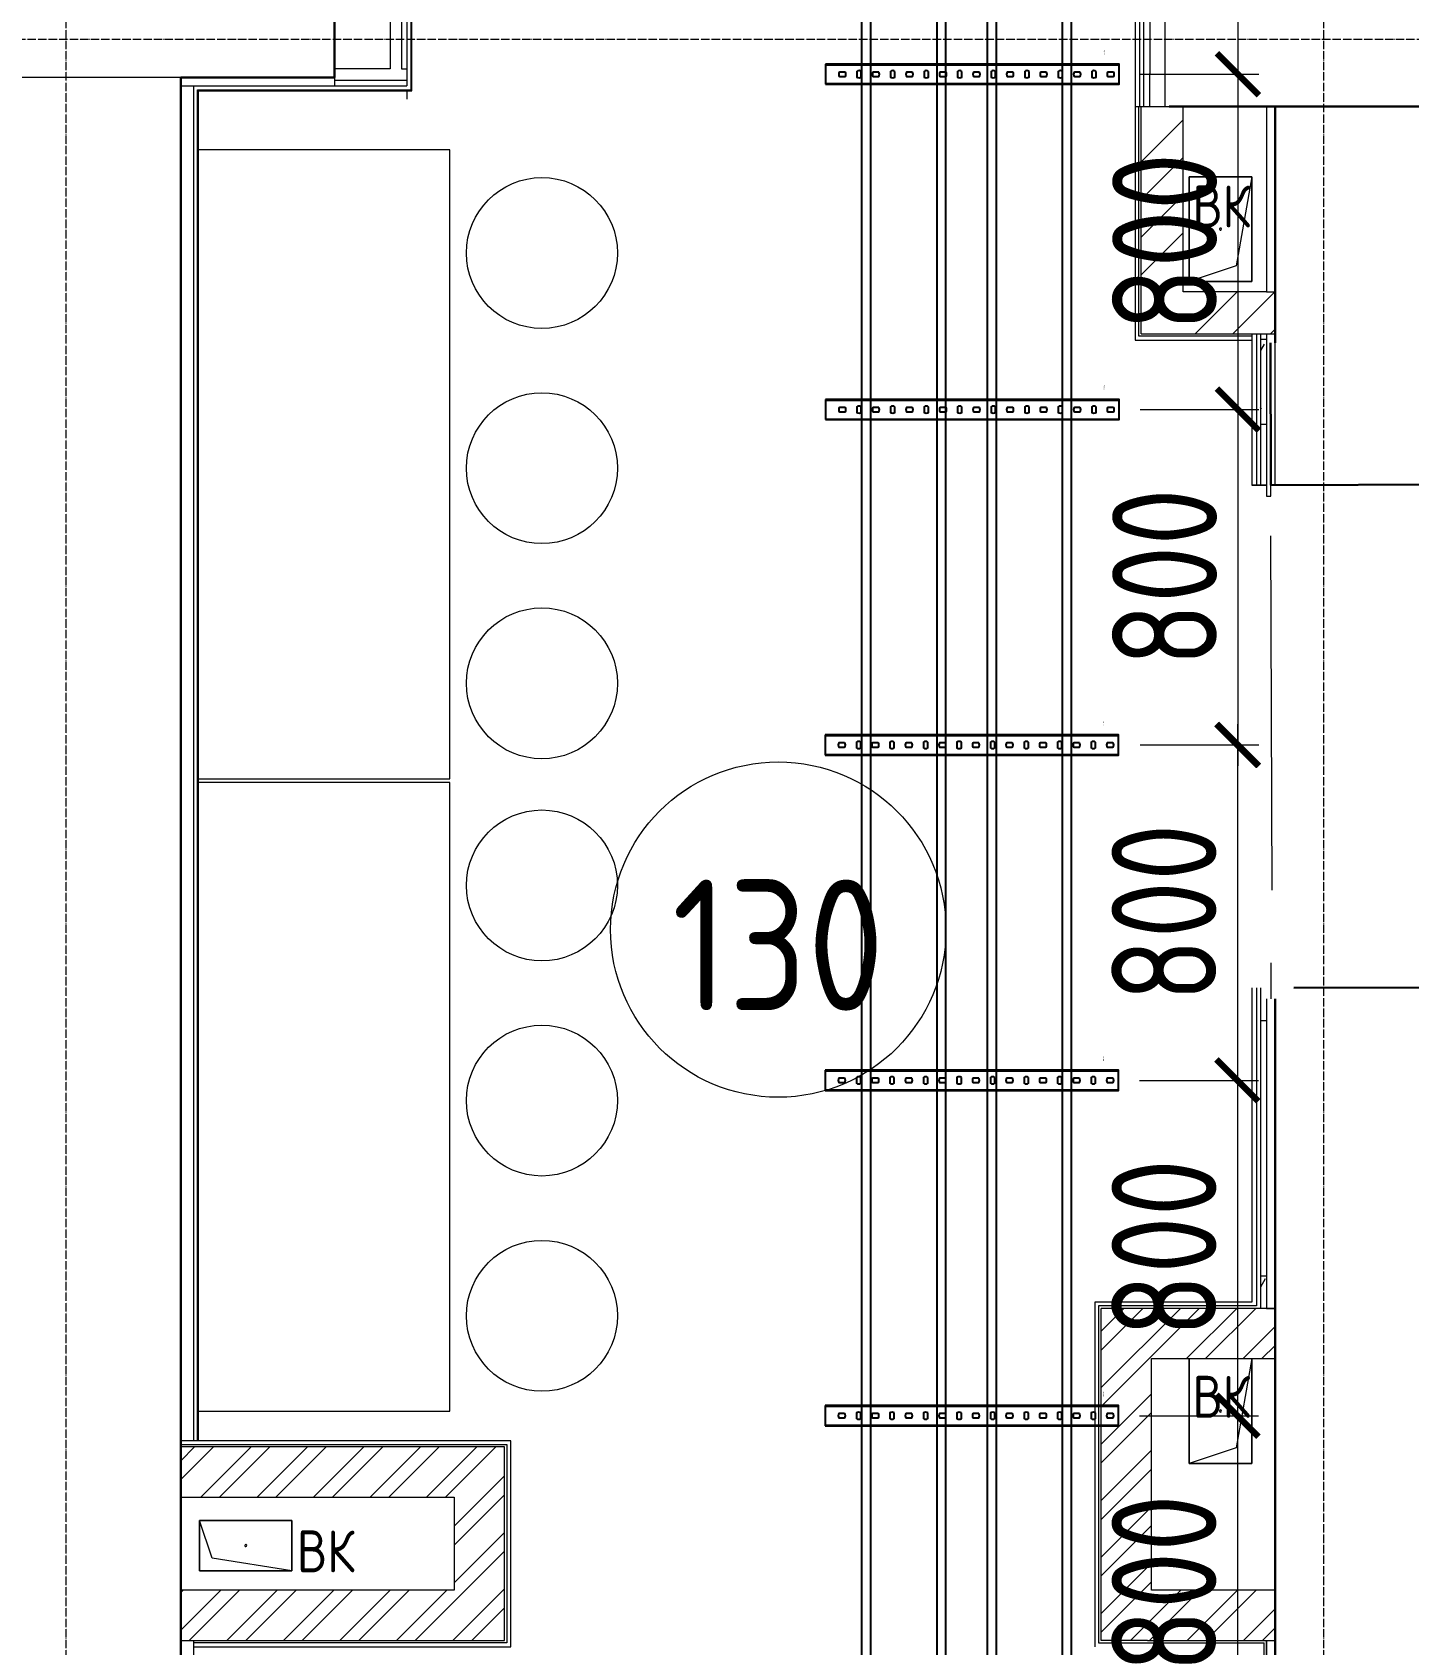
# Model space of a CAD drawing. Header units: millimetres. Extents: x -42533 to 645315, y 3457 to 82611.
# Drawn here: x 72518 to 75801, y 48890 to 52737 of the extents above; entities that cross this region are included whole.
import ezdxf
from ezdxf.enums import TextEntityAlignment as Align

# ---------------------------------------------------------------- set-up
doc = ezdxf.new("R2018")
doc.units = ezdxf.units.MM
doc.linetypes.add('ADSK_Линия сетки', pattern=[25, 20, -2.5, 0, -2.5])
for name, color, linetype in [('00_00_потолок_Панели из стали', 7, 'Continuous'), ('ЭОМ_Лотки авар.', 1, 'Continuous'), ('ЭОМ_Лотки рабочие', 5, 'Continuous')]:
    doc.layers.add(name, color=color, linetype=linetype)
for name, color, linetype, lineweight in [('Аннотация', 7, 'Continuous', 18), ('Обобщенные модели', 7, 'Continuous', 18), ('Оборудование', 7, 'Continuous', 18), ('Оси', 253, 'Continuous', 9), ('Перекрытие', 7, 'Continuous', 18), ('Стены внутренние', 7, 'Continuous', 18), ('Стены несущие', 7, 'Continuous', 30), ('Стены отделка', 7, 'Continuous', 30), ('Стены штриховка', 7, 'Continuous', 9), ('ШТРИХОВКА', 252, 'Continuous', 15)]:
    doc.layers.add(name, color=color, linetype=linetype, lineweight=lineweight)
doc.layers.add('Линии', color=7, linetype='Continuous', lineweight=9, true_color=0x00a600)
doc.styles.add('GOST Common', font='GOST_Common.ttf', dxfattribs={"width": 0.9, "height": 350})
doc.styles.add('GOST Common_5', font='GOST_Common.ttf', dxfattribs={"width": 0.9, "height": 200})
doc.styles.get("Standard").update_dxf_attribs({"font": 'arial.ttf'})
doc.styles.add('М2', font='isocpeur.ttf', dxfattribs={"width": 0.8})
doc.dimstyles.new('М2-100', dxfattribs={"dimtxt": 250, "dimasz": 100, "dimexe": 50, "dimexo": 50, "dimgap": 50, "dimtad": 1, "dimdec": 0, "dimzin": 1, "dimtxsty": 'М2', "dimblk": 'ARCHTICK', "dimcen": 2.5, "dimdle": 50, "dimclre": 256, "dimclrt": 256, "dimadec": 0, "dimazin": 0, "dimtfac": 1, "dimtdec": 0, "dimtix": 1, "dimtmove": 1, "dimatfit": 3, "dimldrblk": 'NONE', "dimfxl": 1, "dimtolj": 1, "dimlwd": 9, "dimlwe": 9, "dimarcsym": 1})
pattern_1 = [(45, (-31496.66, 188.9), (-67.35192, 67.35192), []), (45, (-31451.76, 188.9), (-67.35192, 67.35192), [])]
pattern_2 = [(0, (557.2, 188.9), (406.4, 101.6), [33.528, -271.272, 33.528, -271.272, -1625.6]), (0, (557.2, 188.9), (406.4, 101.6), [-609.6, 33.528, -576.072, 33.528, -271.272, -711.2]), (0, (557.2, 188.9), (406.4, 101.6), [-1524, 33.528, -169.672, 33.528, -474.472]), (120, (709.6, 239.7), (-291.18818, 301.15272), [33.528, -271.272, 33.528, -271.272, -1625.6]), (120, (709.6, 239.7), (-291.18818, 301.15272), [-609.6, 33.528, -576.072, 33.528, -271.272, -711.2]), (120, (709.6, 239.7), (-291.18818, 301.15272), [-1524, 33.528, -169.672, 33.528, -474.472]), (240, (760.4, 442.9), (-115.21182, -402.75272), [33.528, -271.272, 33.528, -271.272, -1625.6]), (240, (760.4, 442.9), (-115.21182, -402.75272), [-609.6, 33.528, -576.072, 33.528, -271.272, -711.2]), (240, (760.4, 442.9), (-115.21182, -402.75272), [-1524, 33.528, -169.672, 33.528, -474.472])]

# ---------------------------------------------------------------- blocks, each defined once
blk = doc.blocks.new('ТХ пищеблок....')
at = {"layer": 'Оборудование', "color": 8}
for p, q in [((0, 6803.5), (0, 5303.5)), ((600, 6803.5), (0, 6803.5)), ((600, 5303.5), (600, 6803.5)), ((0, 5303.5), (600, 5303.5)), ((0, 5294.6), (0, 3794.6)), ((600, 5294.6), (0, 5294.6)), ((600, 3794.6), (600, 5294.6)), ((0, 3794.6), (600, 3794.6))]:
    blk.add_line(p, q, dxfattribs=at)
for centre in [(819.7, 6557.7), (819.7, 6044.3), (819.7, 5531), (819.7, 5048.8), (819.7, 4535.4), (819.7, 4022)]:
    blk.add_circle(centre, 180, dxfattribs=at)
blk = doc.blocks.new('1 этаж')
at = {"layer": 'Стены внутренние', "lineweight": 9}
h = blk.add_hatch(dxfattribs=at)
h.set_pattern_fill('FP_12', color=8, style=0, pattern_type=2)
h.set_pattern_definition([(0, (540.38, 188.9), (406.4, 101.6), [33.528, -271.272, 33.528, -271.272, -1625.6]), (0, (540.38, 188.9), (406.4, 101.6), [-609.6, 33.528, -576.072, 33.528, -271.272, -711.2]), (0, (540.38, 188.9), (406.4, 101.6), [-1524, 33.528, -169.672, 33.528, -474.472]), (120, (692.78, 239.7), (-291.18818, 301.15272), [33.528, -271.272, 33.528, -271.272, -1625.6]), (120, (692.78, 239.7), (-291.18818, 301.15272), [-609.6, 33.528, -576.072, 33.528, -271.272, -711.2]), (120, (692.78, 239.7), (-291.18818, 301.15272), [-1524, 33.528, -169.672, 33.528, -474.472]), (240, (743.58, 442.9), (-115.21182, -402.75272), [33.528, -271.272, 33.528, -271.272, -1625.6]), (240, (743.58, 442.9), (-115.21182, -402.75272), [-609.6, 33.528, -576.072, 33.528, -271.272, -711.2]), (240, (743.58, 442.9), (-115.21182, -402.75272), [-1524, 33.528, -169.672, 33.528, -474.472])])
h.paths.add_polyline_path([(48991.265, 20255.46), (48991.265, 22016.407), (48976.265, 22016.407), (48976.265, 20255.46)])
h.paths.add_polyline_path([(48976.265, 23216.407), (48991.265, 23216.407), (48991.265, 25818.902), (48976.265, 25818.902), (48976.265, 23231.407)])
h = blk.add_hatch(dxfattribs=at)
h.set_pattern_fill('FP_12', color=8, style=0, pattern_type=2)
h.set_pattern_definition(pattern_2)
h.paths.add_polyline_path([(49255.269, 17325.823), (49270.269, 17325.823), (49270.269, 18170.239), (49255.269, 18170.239), (49255.269, 17360.149)])
h.paths.add_polyline_path([(49255.269, 19370.239), (49270.269, 19370.611), (49270.269, 19743.052), (49255.269, 19743.052), (49255.269, 19370.611)])
h = blk.add_hatch(dxfattribs=at)
h.set_pattern_fill('FP_12', color=8, style=0, pattern_type=2)
h.set_pattern_definition(pattern_2)
h.paths.add_polyline_path([(46725.389, 13028.573), (46725.389, 16678.823), (46710.389, 16678.823), (46710.389, 13028.573)])
at = {"layer": 'Стены штриховка'}
h = blk.add_hatch(dxfattribs=at)
h.set_pattern_fill('ANSI34', color=8, scale=20)
h.set_pattern_definition([(45, (-31496.66, 188.9), (-269.4077, 269.4077), []), (45, (-31406.86, 188.9), (-269.4077, 269.4077), []), (45, (-31317.06, 188.9), (-269.4077, 269.4077), []), (45, (-31227.26, 188.9), (-269.4077, 269.4077), [])])
h.paths.add_polyline_path([(49071.265, 20272.96), (48971.265, 20272.96), (48971.265, 19731.052), (49290.269, 19731.052), (49290.269, 19831.052), (49270.269, 19831.052), (49071.265, 19831.052)])
h = blk.add_hatch(dxfattribs=at)
h.set_pattern_fill('ANSI32', color=8, scale=10)
h.set_pattern_definition(pattern_1)
h.paths.add_polyline_path([(49290.269, 17405.823), (49270.269, 17405.823), (48875.269, 17405.823), (48875.269, 17184.69), (48976.402, 17285.823), (49290.269, 17285.823)])
h.paths.add_polyline_path([(48995.269, 17285.823), (48976.402, 17285.823), (48875.269, 17184.69), (48875.269, 16613.573), (48986.269, 16613.573), (49290.269, 16613.573), (49290.269, 16733.573), (48995.269, 16733.573)])
h = blk.add_hatch(dxfattribs=at)
h.set_pattern_fill('ANSI32', color=8, scale=10)
h.set_pattern_definition(pattern_1)
h.paths.add_polyline_path([(47452.201, 17075.073), (46680.389, 17075.073), (46680.389, 16955.073), (47332.201, 16955.073), (47332.201, 16733.573), (46680.389, 16733.573), (46680.389, 16613.573), (47452.201, 16613.573)])
h.paths.add_polyline_path([(49157.769, 17160.823, -1), (49162.769, 17160.823, -1)])
h.paths.add_polyline_path([(49159.019, 17162.988, -0.49314543), (49162.684, 17161.47, -0.66817864), (49159.019, 17158.658, -0.57735027)], flags=17)
at = {"layer": 'Линии', "color": 8}
blk.add_circle((48105.364, 18309.469), 400, dxfattribs=at)
at = {"layer": 'Обобщенные модели', "color": 8}
for p, q in [((49085.269, 19855.823), (49085.269, 20105.823)), ((49085.269, 20105.823), (49235.269, 20105.823)), ((49235.269, 20105.823), (49085.269, 20105.823)), ((49085.269, 20105.823), (49085.269, 19855.823)), ((49235.269, 20105.823), (49197.769, 19893.323)), ((49235.269, 20105.823), (49235.269, 19855.823)), ((49235.269, 19855.823), (49235.269, 20105.823)), ((49197.769, 19893.323), (49085.269, 19855.823)), ((49235.269, 19855.823), (49085.269, 19855.823)), ((49085.269, 19855.823), (49235.269, 19855.823)), ((49085.269, 17035.823), (49085.269, 17285.823)), ((49085.269, 17285.823), (49085.269, 17035.823)), ((49235.269, 17285.823), (49197.769, 17073.323)), ((49235.269, 17285.823), (49235.269, 17035.823)), ((49235.269, 17035.823), (49235.269, 17285.823)), ((49197.769, 17073.323), (49085.269, 17035.823)), ((49235.269, 17035.823), (49085.269, 17035.823)), ((49085.269, 17035.823), (49235.269, 17035.823)), ((46725.389, 16899.823), (46945.389, 16899.823)), ((46725.389, 16779.823), (46725.389, 16899.823)), ((46755.389, 16809.823), (46725.389, 16899.823)), ((46725.389, 16899.823), (46725.389, 16779.823)), ((46945.389, 16899.823), (46725.389, 16899.823)), ((46945.389, 16899.823), (46945.389, 16779.823)), ((46945.389, 16779.823), (46945.389, 16899.823)), ((46945.389, 16779.823), (46725.389, 16779.823)), ((46725.389, 16779.823), (46945.389, 16779.823)), ((46945.389, 16779.823), (46755.389, 16809.823))]:
    blk.add_line(p, q, dxfattribs=at)
for centre, start, end in [((49160.269, 19980.823), 0, 180), ((49160.269, 19980.823), 120, 180), ((49160.269, 19980.823), 180, 0), ((49160.269, 19980.823), 240, 345), ((49160.269, 19980.823), 15, 90), ((49160.269, 17160.823), 0, 180), ((49160.269, 17160.823), 120, 180), ((49160.269, 17160.823), 180, 0), ((49160.269, 17160.823), 240, 345), ((49160.269, 17160.823), 15, 90), ((46835.389, 16839.823), 90, 270), ((46835.389, 16839.823), 150, 255), ((46835.389, 16839.823), 270, 90), ((46835.389, 16839.823), 30, 90), ((46835.389, 16839.823), 285, 0)]:
    blk.add_arc(centre, 2.5, start, end, dxfattribs=at)
at = {"layer": 'Оси', "color": 8, "linetype": 'ADSK_Линия сетки'}
for p, q in [((46406.766, -4162.595), (46406.766, 44411.9)), ((49406.766, -4162.595), (49406.766, 44411.9)), ((-9557.528, 20433.902), (56672.201, 20433.902))]:
    blk.add_line(p, q, dxfattribs=at)
at = {"layer": 'Перекрытие', "color": 8}
for p, q in [((47219.701, 20310.827), (47219.701, 20291.124)), ((48956.265, 20272.96), (49037.937, 20272.96)), ((49270.269, 19370.209), (49235.269, 19370.102)), ((49283.669, 18403.547), (49280.59, 19248.996)), ((49281.212, 18143.884), (49280.657, 18229.922))]:
    blk.add_line(p, q, dxfattribs=at)
at = {"layer": 'Стены внутренние', "color": 8}
blk.add_line((46680.389, 20342.827), (46300.389, 20342.827), dxfattribs=at)
at = {"layer": 'Стены несущие', "color": 8}
for p, q in [((47047.41, 20342.827), (47047.41, 20852.827)), ((46680.389, 20342.827), (47047.41, 20342.827)), ((46680.389, 12888.573), (46680.389, 20342.827)), ((49037.937, 20272.96), (51882.201, 20272.96)), ((49290.269, 19831.052), (49290.269, 20270.532)), ((49290.269, 20270.532), (49290.269, 19709.151)), ((49279.13, 19709.117), (49280.163, 19370.239)), ((49280.163, 19370.239), (49720.16, 19371.579)), ((49723.816, 18171.585), (49335.269, 18170.401)), ((49290.269, 16052.294), (49290.269, 18143.884))]:
    blk.add_line(p, q, dxfattribs=at)
at = {"layer": 'Стены отделка', "color": 8, "lineweight": 9}
for p, q in [((48956.265, 22001.407), (48956.265, 20272.96)), ((49028.085, 20272.96), (49028.085, 21996.629)), ((47219.701, 20872.827), (47219.701, 20322.827)), ((47231.701, 20312.827), (47231.701, 20882.827)), ((47179.701, 20828.902), (47179.701, 20362.827)), ((47179.701, 20362.827), (47047.41, 20362.827)), ((46680.389, 20322.827), (47219.701, 20322.827)), ((46710.389, 20322.827), (46710.389, 17090.073)), ((47047.41, 20342.827), (47047.41, 20322.827)), ((48991.265, 20272.96), (48991.265, 20352.048)), ((46722.389, 20310.827), (47229.701, 20310.827)), ((46722.389, 17090.073), (46722.389, 20310.827)), ((48956.265, 20272.96), (48956.265, 19716.052)), ((48971.265, 19731.052), (48971.265, 20272.96)), ((49071.265, 19831.052), (49071.265, 20272.96)), ((49270.269, 20272.96), (49270.269, 19831.052)), ((49290.269, 20270.532), (49290.269, 20272.96)), ((49270.269, 19831.052), (49071.265, 19831.052)), ((48956.265, 19716.052), (49235.269, 19716.052)), ((48971.265, 19731.052), (49290.269, 19731.052)), ((49235.269, 19731.052), (49235.269, 19370.239)), ((49290.269, 19370.27), (49290.269, 19709.151)), ((49235.269, 19370.239), (49270.269, 19370.239)), ((49270.269, 19370.239), (49270.269, 19343.884)), ((49280.243, 19343.884), (49280.163, 19370.239)), ((49280.163, 19370.239), (49280.163, 19370.239)), ((49270.269, 19343.884), (49280.243, 19343.884)), ((49235.269, 18170.239), (49235.269, 17420.823)), ((49235.269, 17420.823), (48860.269, 17420.823)), ((48860.269, 17420.823), (48860.269, 16598.573)), ((49290.269, 17405.823), (48875.269, 17405.823)), ((48875.269, 16613.573), (48875.269, 17405.823)), ((48995.269, 16733.573), (48995.269, 17285.823)), ((48995.269, 17285.823), (49290.269, 17285.823)), ((46680.389, 16955.073), (47332.201, 16955.073)), ((47332.201, 16955.073), (47332.201, 16733.573)), ((47332.201, 16733.573), (46680.389, 16733.573)), ((49290.269, 16733.573), (48995.269, 16733.573)), ((46710.389, 16613.573), (46710.389, 12888.573)), ((48986.269, 16613.573), (48875.269, 16613.573)), ((49268.133, 16613.573), (49290.269, 16613.573)), ((49270.269, 16613.573), (49270.269, 13574.85))]:
    blk.add_line(p, q, dxfattribs=at)
for points in [[(46710.389, 16598.573), (47467.201, 16598.573), (47467.201, 17090.073), (46680.389, 17090.073)], [(46680.389, 16613.573), (47452.201, 16613.573), (47452.201, 17075.073), (46680.389, 17075.073)]]:
    blk.add_lwpolyline(points, dxfattribs=at)
at = {"layer": 'Стены штриховка', "color": 8}
for p, q in [((48967.265, 22001.407), (48967.265, 20272.96)), ((48976.265, 22001.407), (48976.265, 20272.96)), ((48991.265, 21996.629), (48991.265, 20352.048)), ((47206.701, 20855.902), (47206.701, 20362.827)), ((47229.701, 20310.827), (47229.701, 20884.827)), ((47206.701, 20362.827), (47219.701, 20362.827)), ((47047.41, 20335.827), (47219.701, 20335.827)), ((46720.389, 20312.827), (47231.701, 20312.827)), ((46720.389, 17090.073), (46720.389, 20312.827)), ((47229.701, 20310.827), (47231.701, 20310.827)), ((47231.701, 20310.827), (47231.701, 20312.827)), ((48965.265, 19725.052), (48965.265, 20272.96)), ((49270.269, 19831.052), (49290.269, 19831.052)), ((49235.269, 19725.052), (48965.265, 19725.052)), ((49246.269, 19731.052), (49246.269, 19370.239)), ((49255.269, 19731.052), (49255.269, 19370.239)), ((49270.269, 19731.052), (49270.269, 19370.239)), ((49246.269, 18170.239), (49246.269, 17411.823)), ((49255.269, 18170.239), (49255.269, 17405.823)), ((49270.269, 18143.884), (49270.269, 17405.823)), ((49246.269, 17411.823), (48869.269, 17411.823)), ((48869.269, 17411.823), (48869.269, 16607.573)), ((49270.269, 17405.823), (49290.269, 17405.823)), ((49270.269, 17285.823), (49290.269, 17285.823)), ((48869.269, 16607.573), (49264.269, 16607.573)), ((48986.269, 16613.573), (49268.133, 16613.573)), ((49264.269, 16198.573), (49264.269, 16607.573)), ((49270.269, 16329.573), (49270.269, 16611.437))]:
    blk.add_line(p, q, dxfattribs=at)
blk.add_lwpolyline([(46680.389, 17081.073), (47458.201, 17081.073), (47458.201, 16607.573), (46710.389, 16607.573)], dxfattribs=at)
at = {"layer": 'ЭОМ_Лотки рабочие'}
blk.add_blockref('ТХ пищеблок....', (46722.058, 13366.044), dxfattribs=at)
at = {"layer": 'Аннотация', "color": 8, "style": 'GOST Common_5', "width": 0.9}
for p in [(49093.102, 19984.908), (49093.102, 17144.908), (46957.364, 16776.135)]:
    blk.add_text('ВК', height=100, dxfattribs=at).set_placement(p)
at = {"layer": 'Аннотация', "color": 8, "lineweight": 9, "insert": (48105.364, 18272.521), "char_height": 312.5, "width": 520.21112, "attachment_point": 5, "line_spacing_factor": 1.022766, "style": 'GOST Common'}
blk.add_mtext('130', dxfattribs=at)
blk = doc.blocks.new('*U40')
at = {"color": 0, "linetype": 'Continuous', "lineweight": 25}
for p, q in [((-78.8, -23398), (-78.8, 0)), ((78.8, -23398), (78.8, 0))]:
    blk.add_line(p, q, dxfattribs=at)
blk.add_lwpolyline([(100.8, -23398), (100.8, 0), (-100.8, 0), (-100.8, -23398)], close=True, dxfattribs=at)
at = {"color": 0, "flags": 9}
for tag, p in [('АРТИКУЛ', (-59.7, -11.8)), ('НАИМЕНОВАНИЕ', (-59.1, -7)), ('ПРИМЕЧАНИЕ', (-58.8, -17.3))]:
    blk.add_attdef(tag, text='', height=2.5, dxfattribs=at).set_placement(p, align=Align.TOP_LEFT)
at = {"color": 0, "lineweight": 30, "flags": 104}
for tag, p in [('ВЫСОТА', (-59.6, -20.9)), ('ДЛИНА', (-59.5, -36.1)), ('ТОЛЩИНА', (-59, -31)), ('ШИРИНА', (-58.9, -25.1))]:
    blk.add_attdef(tag, text='', height=2.5, dxfattribs=at).set_placement(p, align=Align.TOP_LEFT)
blk = doc.blocks.new('*U41')
at = {"color": 0, "linetype": 'Continuous', "lineweight": 25}
for p, q in [((-78.8, -22803.8), (-78.8, 0)), ((78.8, -22803.8), (78.8, 0))]:
    blk.add_line(p, q, dxfattribs=at)
blk.add_lwpolyline([(100.8, -22803.8), (100.8, 0), (-100.8, 0), (-100.8, -22803.8)], close=True, dxfattribs=at)
at = {"color": 0, "flags": 9}
for tag, p in [('АРТИКУЛ', (-59.7, -11.8)), ('НАИМЕНОВАНИЕ', (-59.1, -7)), ('ПРИМЕЧАНИЕ', (-58.8, -17.3))]:
    blk.add_attdef(tag, text='', height=2.5, dxfattribs=at).set_placement(p, align=Align.TOP_LEFT)
at = {"color": 0, "lineweight": 30, "flags": 104}
for tag, p in [('ВЫСОТА', (-59.6, -20.9)), ('ДЛИНА', (-59.5, -36.1)), ('ТОЛЩИНА', (-59, -31)), ('ШИРИНА', (-58.9, -25.1))]:
    blk.add_attdef(tag, text='', height=2.5, dxfattribs=at).set_placement(p, align=Align.TOP_LEFT)
blk = doc.blocks.new('*U45')
at = {"color": 0, "linetype": 'ByBlock', "lineweight": -2}
for points in [[(24, -700), (24, 0), (-24, 0), (-24, -700)], [(-22.5, -700), (-22.5, 0)], [(22.5, -700), (22.5, 0)], [(-24, -700), (24, -700)]]:
    blk.add_lwpolyline(points, dxfattribs=at)
at = {"color": 254, "transparency": 33554483}
blk.add_lwpolyline([(0, 0.7), (0, -2.2)], dxfattribs=at)
at = {"color": 0, "linetype": 'ByBlock', "lineweight": -2}
for points in [[(-5.2, -13.3), (-5.2, -26.7, 0.345739), (5.2, -26.7), (5.2, -13.3, 0.345739)], [(-6.7, -54.8, 0.345739), (-6.7, -65.2), (6.7, -65.2, 0.345739), (6.7, -54.8)], [(-5.2, -93.3), (-5.2, -106.7, 0.345739), (5.2, -106.7), (5.2, -93.3, 0.345739)], [(-6.7, -134.8, 0.345739), (-6.7, -145.2), (6.7, -145.2, 0.345739), (6.7, -134.8)], [(-5.2, -173.3), (-5.2, -186.7, 0.345739), (5.2, -186.7), (5.2, -173.3, 0.345739)], [(-6.7, -214.8, 0.345739), (-6.7, -225.2), (6.7, -225.2, 0.345739), (6.7, -214.8)], [(-5.2, -253.3), (-5.2, -266.7, 0.345739), (5.2, -266.7), (5.2, -253.3, 0.345739)], [(-6.7, -294.8, 0.345739), (-6.7, -305.2), (6.7, -305.2, 0.345739), (6.7, -294.8)], [(-5.2, -333.3), (-5.2, -346.7, 0.345739), (5.2, -346.7), (5.2, -333.3, 0.345739)], [(-6.7, -374.8, 0.345739), (-6.7, -385.2), (6.7, -385.2, 0.345739), (6.7, -374.8)], [(-5.2, -413.3), (-5.2, -426.7, 0.345739), (5.2, -426.7), (5.2, -413.3, 0.345739)], [(-6.7, -454.8, 0.345739), (-6.7, -465.2), (6.7, -465.2, 0.345739), (6.7, -454.8)], [(-5.2, -493.3), (-5.2, -506.7, 0.345739), (5.2, -506.7), (5.2, -493.3, 0.345739)], [(-6.7, -534.8, 0.345739), (-6.7, -545.2), (6.7, -545.2, 0.345739), (6.7, -534.8)], [(-5.2, -573.3), (-5.2, -586.7, 0.345739), (5.2, -586.7), (5.2, -573.3, 0.345739)], [(-6.7, -614.8, 0.345739), (-6.7, -625.2), (6.7, -625.2, 0.345739), (6.7, -614.8)], [(-5.2, -653.3), (-5.2, -666.7, 0.345739), (5.2, -666.7), (5.2, -653.3, 0.345739)]]:
    blk.add_lwpolyline(points, format="xyb", close=True, dxfattribs=at)
at = {"flags": 9}
for tag, p in [('АРТИКУЛ', (-58.9, -24.5)), ('ПРИМЕЧАНИЕ', (-58.3, -30.8)), ('НАИМЕНОВАНИЕ', (-58.2, -19.4))]:
    blk.add_attdef(tag, p, '', height=2.5, dxfattribs=at)
at = {"lineweight": 30, "flags": 104}
blk.add_attdef('ДЛИНА', text='', height=2.5, dxfattribs=at).set_placement((-57.7, -34.6), align=Align.TOP_LEFT)
blk = doc.blocks.new('_ArchTick')
at = {"color": 0, "linetype": 'ByBlock', "lineweight": 70, "const_width": 0.15}
blk.add_lwpolyline([(-0.5, -0.5), (0.5, 0.5)], dxfattribs=at)
blk = doc.blocks.new('*D691')
at = {"layer": '00_00_потолок_Панели из стали', "color": 0, "lineweight": 9, "transparency": 16777216}
blk.add_line((75392, 51086.7), (75392, 50186.5), dxfattribs=at)
at = {"layer": '00_00_потолок_Панели из стали', "lineweight": 9, "transparency": 16777216}
for p, q in [((75236.3, 51036.7), (75442, 51036.7)), ((75158.5, 50236.5), (75442, 50236.5))]:
    blk.add_line(p, q, dxfattribs=at)
at = {"layer": 'Defpoints', "color": 0, "transparency": 16777216}
for p in [(75186.3, 51036.7), (75108.5, 50236.5), (75392, 50236.5)]:
    blk.add_point(p, dxfattribs=at)
at = {"layer": '00_00_потолок_Панели из стали', "color": 0, "lineweight": 9, "transparency": 16777216, "xscale": 100, "yscale": 100, "zscale": 100}
for p, rotation in [((75392, 51036.7), 90), ((75392, 50236.5), 270)]:
    blk.add_blockref('_ArchTick', p, dxfattribs=dict(at, rotation=rotation))
at = {"layer": '00_00_потолок_Панели из стали', "transparency": 16777216, "insert": (75217, 50636.6), "char_height": 250, "attachment_point": 5, "rotation": 90, "style": 'М2'}
blk.add_mtext('\\A1;800', dxfattribs=at)
blk = doc.blocks.new('_None')
blk = doc.blocks.new('*D692')
at = {"layer": '00_00_потолок_Панели из стали', "color": 0, "lineweight": 9, "transparency": 16777216}
blk.add_line((75392, 50286.5), (75392, 49386.3), dxfattribs=at)
at = {"layer": '00_00_потолок_Панели из стали', "lineweight": 9, "transparency": 16777216}
for p, q in [((75236.3, 50236.5), (75442, 50236.5)), ((75158.5, 49436.3), (75442, 49436.3))]:
    blk.add_line(p, q, dxfattribs=at)
at = {"layer": 'Defpoints', "color": 0, "transparency": 16777216}
for p in [(75186.3, 50236.5), (75108.5, 49436.3), (75392, 49436.3)]:
    blk.add_point(p, dxfattribs=at)
at = {"layer": '00_00_потолок_Панели из стали', "color": 0, "lineweight": 9, "transparency": 16777216, "xscale": 100, "yscale": 100, "zscale": 100}
for p, rotation in [((75392, 50236.5), 90), ((75392, 49436.3), 270)]:
    blk.add_blockref('_ArchTick', p, dxfattribs=dict(at, rotation=rotation))
at = {"layer": '00_00_потолок_Панели из стали', "transparency": 16777216, "insert": (75217, 49836.4), "char_height": 250, "attachment_point": 5, "rotation": 90, "style": 'М2'}
blk.add_mtext('\\A1;800', dxfattribs=at)
blk = doc.blocks.new('*D693')
at = {"layer": '00_00_потолок_Панели из стали', "color": 0, "lineweight": 9, "transparency": 16777216}
blk.add_line((75392, 49486.3), (75392, 48586.1), dxfattribs=at)
at = {"layer": '00_00_потолок_Панели из стали', "lineweight": 9, "transparency": 16777216}
for p, q in [((75236.3, 49436.3), (75442, 49436.3)), ((75158.5, 48636.1), (75442, 48636.1))]:
    blk.add_line(p, q, dxfattribs=at)
at = {"layer": 'Defpoints', "color": 0, "transparency": 16777216}
for p in [(75186.3, 49436.3), (75108.5, 48636.1), (75392, 48636.1)]:
    blk.add_point(p, dxfattribs=at)
at = {"layer": '00_00_потолок_Панели из стали', "color": 0, "lineweight": 9, "transparency": 16777216, "xscale": 100, "yscale": 100, "zscale": 100}
for p, rotation in [((75392, 49436.3), 90), ((75392, 48636.1), 270)]:
    blk.add_blockref('_ArchTick', p, dxfattribs=dict(at, rotation=rotation))
at = {"layer": '00_00_потолок_Панели из стали', "transparency": 16777216, "insert": (75217, 49036.2), "char_height": 250, "attachment_point": 5, "rotation": 90, "style": 'М2'}
blk.add_mtext('\\A1;800', dxfattribs=at)
blk = doc.blocks.new('*D492')
at = {"layer": '00_00_потолок_Панели из стали', "color": 0, "lineweight": 9, "transparency": 16777216}
blk.add_line((75393.4, 53487.3), (75393.4, 52587.1), dxfattribs=at)
at = {"layer": '00_00_потолок_Панели из стали', "lineweight": 9, "transparency": 16777216}
for p, q in [((75237.7, 53437.3), (75443.4, 53437.3)), ((75159.9, 52637.1), (75443.4, 52637.1))]:
    blk.add_line(p, q, dxfattribs=at)
at = {"layer": 'Defpoints', "color": 0, "transparency": 16777216}
for p in [(75187.7, 53437.3), (75109.9, 52637.1), (75393.4, 52637.1)]:
    blk.add_point(p, dxfattribs=at)
at = {"layer": '00_00_потолок_Панели из стали', "color": 0, "lineweight": 9, "transparency": 16777216, "xscale": 100, "yscale": 100, "zscale": 100}
for p, rotation in [((75393.4, 53437.3), 90), ((75393.4, 52637.1), 270)]:
    blk.add_blockref('_ArchTick', p, dxfattribs=dict(at, rotation=rotation))
at = {"layer": '00_00_потолок_Панели из стали', "transparency": 16777216, "insert": (75218.4, 53037.2), "char_height": 250, "attachment_point": 5, "rotation": 90, "style": 'М2'}
blk.add_mtext('\\A1;800', dxfattribs=at)
blk = doc.blocks.new('*D493')
at = {"layer": '00_00_потолок_Панели из стали', "color": 0, "lineweight": 9, "transparency": 16777216}
blk.add_line((75393.4, 52687.1), (75393.4, 51786.9), dxfattribs=at)
at = {"layer": '00_00_потолок_Панели из стали', "lineweight": 9, "transparency": 16777216}
for p, q in [((75237.7, 52637.1), (75443.4, 52637.1)), ((75159.9, 51836.9), (75443.4, 51836.9))]:
    blk.add_line(p, q, dxfattribs=at)
at = {"layer": 'Defpoints', "color": 0, "transparency": 16777216}
for p in [(75187.7, 52637.1), (75109.9, 51836.9), (75393.4, 51836.9)]:
    blk.add_point(p, dxfattribs=at)
at = {"layer": '00_00_потолок_Панели из стали', "color": 0, "lineweight": 9, "transparency": 16777216, "xscale": 100, "yscale": 100, "zscale": 100}
for p, rotation in [((75393.4, 52637.1), 90), ((75393.4, 51836.9), 270)]:
    blk.add_blockref('_ArchTick', p, dxfattribs=dict(at, rotation=rotation))
at = {"layer": '00_00_потолок_Панели из стали', "transparency": 16777216, "insert": (75218.4, 52237), "char_height": 250, "attachment_point": 5, "rotation": 90, "style": 'М2'}
blk.add_mtext('\\A1;800', dxfattribs=at)
blk = doc.blocks.new('*D494')
at = {"layer": '00_00_потолок_Панели из стали', "color": 0, "lineweight": 9, "transparency": 16777216}
blk.add_line((75393.4, 51886.9), (75393.4, 50986.7), dxfattribs=at)
at = {"layer": '00_00_потолок_Панели из стали', "lineweight": 9, "transparency": 16777216}
for p, q in [((75237.7, 51836.9), (75443.4, 51836.9)), ((75159.9, 51036.7), (75443.4, 51036.7))]:
    blk.add_line(p, q, dxfattribs=at)
at = {"layer": 'Defpoints', "color": 0, "transparency": 16777216}
for p in [(75187.7, 51836.9), (75109.9, 51036.7), (75393.4, 51036.7)]:
    blk.add_point(p, dxfattribs=at)
at = {"layer": '00_00_потолок_Панели из стали', "color": 0, "lineweight": 9, "transparency": 16777216, "xscale": 100, "yscale": 100, "zscale": 100}
for p, rotation in [((75393.4, 51836.9), 90), ((75393.4, 51036.7), 270)]:
    blk.add_blockref('_ArchTick', p, dxfattribs=dict(at, rotation=rotation))
at = {"layer": '00_00_потолок_Панели из стали', "transparency": 16777216, "insert": (75218.4, 51436.8), "char_height": 250, "attachment_point": 5, "rotation": 90, "style": 'М2'}
blk.add_mtext('\\A1;800', dxfattribs=at)

msp = doc.modelspace()

# ---------------------------------------------------------------- block references
at = {"layer": 'ШТРИХОВКА'}
msp.add_blockref('1 этаж', (26191.6, 32286.7), dxfattribs=at)
at = {"layer": 'ЭОМ_Лотки авар.', "color": 1, "rotation": 180}
msp.add_blockref('*U41', (74596.1, 44536.6), dxfattribs=at)
at = {"layer": 'ЭОМ_Лотки рабочие', "rotation": 180}
msp.add_blockref('*U40', (74895.7, 44242), dxfattribs=at)
at = {"layer": 'ЭОМ_Лотки рабочие'}
ref = msp.add_blockref('*U45', (75109.9, 52637.1), dxfattribs=dict(at, rotation=270))
lines = msp.add_mtext('700 мм', dxfattribs={"layer": '0', "insert": (75075.3, 52694.8), "char_height": 2.5, "attachment_point": 1, "rotation": 270})
ref.add_attrib('ДЛИНА', '', (75075.3, 52694.8), dxfattribs={"flags": 2}).embed_mtext(lines)
ref = msp.add_blockref('*U45', (75109.9, 51836.9), dxfattribs=dict(at, rotation=270))
lines = msp.add_mtext('700 мм', dxfattribs={"layer": '0', "insert": (75075.3, 51894.6), "char_height": 2.5, "attachment_point": 1, "rotation": 270})
ref.add_attrib('ДЛИНА', '', (75075.3, 51894.6), dxfattribs={"flags": 2}).embed_mtext(lines)
ref = msp.add_blockref('*U45', (75108.5, 51036.7), dxfattribs=dict(at, rotation=270))
lines = msp.add_mtext('700 мм', dxfattribs={"layer": '0', "insert": (75073.9, 51094.4), "char_height": 2.5, "attachment_point": 1, "rotation": 270})
ref.add_attrib('ДЛИНА', '', (75073.9, 51094.4), dxfattribs={"flags": 2}).embed_mtext(lines)
ref = msp.add_blockref('*U45', (75108.5, 50236.5), dxfattribs=dict(at, rotation=270))
lines = msp.add_mtext('700 мм', dxfattribs={"layer": '0', "insert": (75073.9, 50294.2), "char_height": 2.5, "attachment_point": 1, "rotation": 270})
ref.add_attrib('ДЛИНА', '', (75073.9, 50294.2), dxfattribs={"flags": 2}).embed_mtext(lines)
ref = msp.add_blockref('*U45', (75108.5, 49436.3), dxfattribs=dict(at, rotation=270))
lines = msp.add_mtext('700 мм', dxfattribs={"layer": '0', "insert": (75073.9, 49494), "char_height": 2.5, "attachment_point": 1, "rotation": 270})
ref.add_attrib('ДЛИНА', '', (75073.9, 49494), dxfattribs={"flags": 2}).embed_mtext(lines)

# ---------------------------------------------------------------- dimensions: what is measured, and where the dimension line sits
at = {"layer": '00_00_потолок_Панели из стали'}
for base, p1, p2, picture, middle in [((75393.4, 52637.1), (75187.7, 53437.3), (75109.9, 52637.1), '*D492', (75218.4, 53037.2)), ((75393.4, 51836.9), (75187.7, 52637.1), (75109.9, 51836.9), '*D493', (75218.4, 52237)), ((75393.4, 51036.7), (75187.7, 51836.9), (75109.9, 51036.7), '*D494', (75218.4, 51436.8)), ((75392, 50236.5), (75186.3, 51036.7), (75108.5, 50236.5), '*D691', (75217, 50636.6)), ((75392, 49436.3), (75186.3, 50236.5), (75108.5, 49436.3), '*D692', (75217, 49836.4)), ((75392, 48636.1), (75186.3, 49436.3), (75108.5, 48636.1), '*D693', (75217, 49036.2))]:
    dim = msp.add_linear_dim(base=base, p1=p1, p2=p2, angle=90, dimstyle='М2-100', dxfattribs=at)
    dim.commit()
    dim.dimension.update_dxf_attribs({"geometry": picture, "text_midpoint": middle})

doc.saveas('drawing.dxf')
